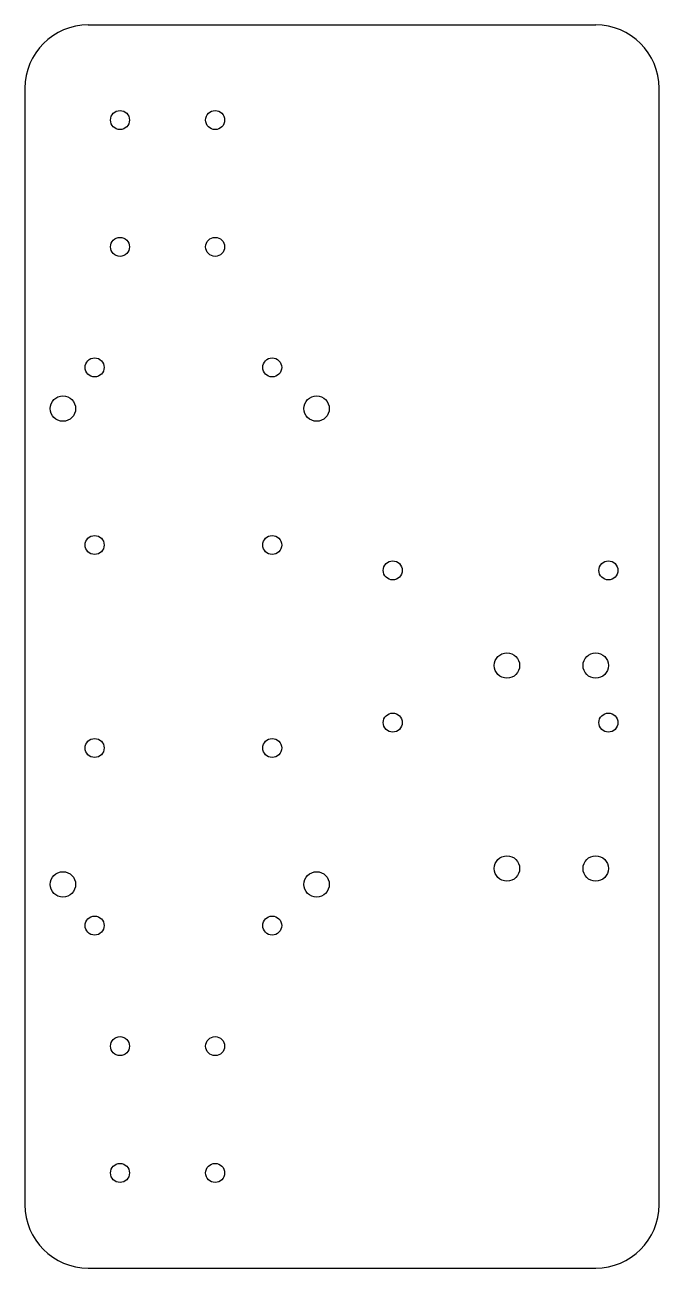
# Model space of a CAD drawing. Header units: millimetres. Extents: x -50 to 50, y -98 to 98.
import ezdxf

# ---------------------------------------------------------------- set-up
doc = ezdxf.new("R2010")
doc.units = ezdxf.units.MM

msp = doc.modelspace()

# ---------------------------------------------------------------- linework, layer by layer
at = {"color": 7, "linetype": 'Continuous', "lineweight": 25}
for p, q in [((-40, 98), (40, 98)), ((-50, 88), (-50, -88)), ((50, -88), (50, 88)), ((-40, -98), (40, -98))]:
    msp.add_line(p, q, dxfattribs=at)
for centre, radius in [((-35, 83), 1.5), ((-20, 83), 1.5), ((-35, 63), 1.5), ((-20, 63), 1.5), ((-39, 44), 1.5), ((-11, 44), 1.5), ((-44, 37.5), 2), ((-4, 37.5), 2), ((-39, 16), 1.5), ((-11, 16), 1.5), ((8, 12), 1.5), ((42, 12), 1.5), ((26, -3), 2), ((40, -3), 2), ((8, -12), 1.5), ((42, -12), 1.5), ((-39, -16), 1.5), ((-11, -16), 1.5), ((26, -35), 2), ((40, -35), 2), ((-44, -37.5), 2), ((-4, -37.5), 2), ((-39, -44), 1.5), ((-11, -44), 1.5), ((-35, -63), 1.5), ((-20, -63), 1.5), ((-35, -83), 1.5), ((-20, -83), 1.5)]:
    msp.add_circle(centre, radius, dxfattribs=at)
for centre, start, end in [((-40, 88), 90, 180), ((40, 88), 0, 90), ((-40, -88), 180, 270), ((40, -88), 270, 0)]:
    msp.add_arc(centre, 10, start, end, dxfattribs=at)

doc.saveas('drawing.dxf')
